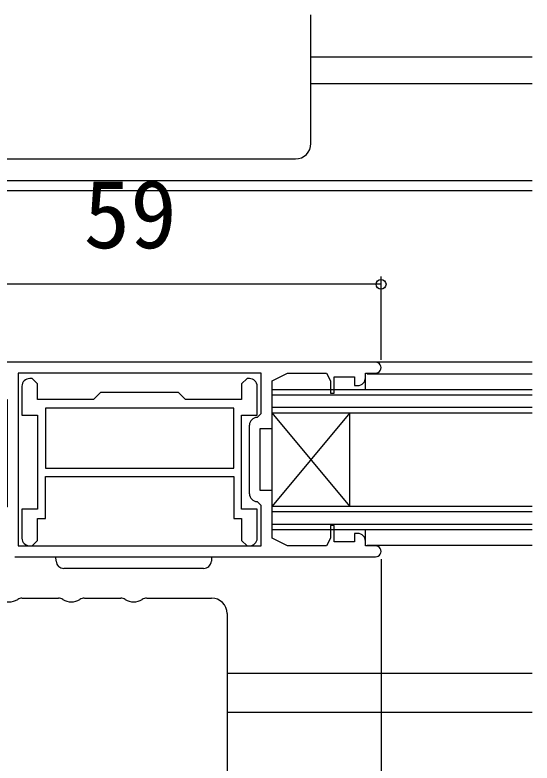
# Model space of a CAD drawing. Units: millimetres, scale not verified. Extents: x -525 to 525, y -780 to 776.
# Drawn here: x 16 to 82.4, y 166.6 to 262.7 of the extents above; entities that cross this region are included whole.
import ezdxf
from ezdxf.enums import TextEntityAlignment as Align

# ---------------------------------------------------------------- set-up
doc = ezdxf.new("R2010")
doc.units = ezdxf.units.MM
doc.header["$LTSCALE"] = 4
for name, color, linetype in [('0-2_YKK_11', 7, 'Continuous'), ('0-3_YKK_12', 2, 'Continuous'), ('0-4_YKK_13', 4, 'Continuous'), ('0-6_YKK_D', 6, 'Continuous')]:
    doc.layers.add(name, color=color, linetype=linetype)
doc.styles.add('ＭＳ ゴシック', font='')
doc.styles.get('ＭＳ ゴシック').set_extended_font_data('MS Gothic')

msp = doc.modelspace()

# ---------------------------------------------------------------- linework, layer by layer
at = {"layer": '0-2_YKK_11'}
for p, q in [((46.099, 201.2), (46.099, 210)), ((15.999, 193.1), (62.299, 193.1))]:
    msp.add_line(p, q, dxfattribs=at)
for points in [[(62.299, 218.1), (4.999, 218.1), (3.999, 217.1), (3.999, 214), (5.799, 212.2), (6.399, 212.2), (6.399, 213.3), (14.999, 213.3), (14.999, 199.5), (12.999, 198.5), (6.399, 198.5), (6.399, 199.6), (5.799, 199.6), (4.999, 198.8), (4.999, 198.1)], [(47.599, 216.7), (16.399, 216.7), (16.399, 194.5), (47.599, 194.5), (47.599, 199.7), (47.099, 200.2)], [(47.099, 211), (47.599, 211.5), (47.599, 216.7)], [(59.999, 196.1), (59.599, 196.1), (59.599, 195), (56.999, 195), (56.999, 197.1), (56.499, 197.1), (56.499, 195.5), (55.999, 194.5), (50.999, 194.5), (48.999, 195.5), (48.999, 201.6), (47.499, 201.6), (47.499, 209.6), (48.999, 209.6), (48.999, 215.7), (50.999, 216.7), (55.999, 216.7), (56.499, 215.7), (56.499, 214.1), (56.999, 214.1), (56.999, 216.2), (59.599, 216.2), (59.599, 215.1), (59.999, 215.1)], [(60.999, 216.1), (60.999, 216.7), (62.299, 216.7)], [(46.099, 216), (45.799, 216), (45.099, 215.3), (45.099, 213.3), (37.899, 213.3), (36.999, 214.2), (26.999, 214.2), (26.099, 213.3), (18.899, 213.3), (18.899, 215.3), (18.199, 216), (17.899, 216)], [(16.899, 215), (16.899, 211.3), (18.899, 211.3), (18.899, 199.2), (16.899, 199.2), (16.899, 195.5)], [(47.099, 195.5), (47.099, 199.2), (45.099, 199.2), (45.099, 211.3), (47.099, 211.3), (47.099, 215)], [(17.899, 194.5), (18.199, 194.5), (18.899, 195.2), (18.899, 198), (19.899, 198), (19.899, 203.4)], [(19.899, 203.4), (44.099, 203.4), (44.099, 198), (45.099, 198), (45.099, 195.2), (45.799, 194.5), (46.099, 194.5)], [(62.299, 194.5), (60.999, 194.5), (60.999, 195.1)]]:
    msp.add_lwpolyline(points, dxfattribs=at)
msp.add_lwpolyline([(44.099, 212.2), (19.899, 212.2), (19.899, 204.5), (44.099, 204.5)], close=True, dxfattribs=at)
for centre, radius, start, end in [((62.299, 217.4), 0.7, 269.99999, 90.00001), ((17.899, 215), 1, 90.00001, 179.99999), ((46.099, 215), 1, 0.00001, 89.99999), ((59.999, 216.1), 1, 270.00001, 359.99999), ((47.099, 210), 1, 90.00001, 179.99999), ((47.099, 201.2), 1, 180.00001, 269.99999), ((59.999, 195.1), 1, 0.00001, 89.99999), ((17.899, 195.5), 1, 180.00001, 269.99999), ((46.099, 195.5), 1, 270.00001, 359.99999), ((62.299, 193.8), 0.7, 269.99999, 90.00001)]:
    msp.add_arc(centre, radius, start, end, dxfattribs=at)
at = {"layer": '0-3_YKK_12'}
for p, q in [((54.001, 257.3), (82.383, 257.3)), ((54.001, 253.9), (82.383, 253.9)), ((82.383, 241.4), (-0.799, 241.4)), ((82.383, 240.1), (-0.799, 240.1)), ((82.383, 218.1), (3.001, 218.1)), ((61.199, 216.6), (82.383, 216.6)), ((60.999, 214.6), (60.999, 216.073)), ((48.999, 214.6), (82.383, 214.6)), ((48.999, 196.6), (48.999, 214.6)), ((48.999, 213.9), (82.383, 213.9)), ((48.999, 212.3), (82.383, 212.3)), ((48.999, 211.6), (82.383, 211.6)), ((58.999, 199.6), (48.999, 211.6)), ((58.999, 211.6), (48.999, 199.6)), ((58.999, 199.6), (58.999, 211.6)), ((48.999, 199.6), (82.383, 199.6)), ((48.999, 198.9), (82.383, 198.9)), ((48.999, 197.3), (82.383, 197.3)), ((48.999, 196.6), (82.383, 196.6)), ((60.999, 195), (60.999, 196.6)), ((61.199, 194.6), (82.383, 194.6)), ((82.383, 178.1), (43.241, 178.1)), ((82.383, 173.1), (43.241, 173.1))]:
    msp.add_line(p, q, dxfattribs=at)
at = {"layer": '0-4_YKK_13'}
for p, q in [((54.001, 246.2), (54.001, 262.7)), ((-7.999, 244.2), (52.001, 244.2)), ((40.251, 193.1), (41.249, 193.1)), ((41.249, 193.1), (41.215, 192.539)), ((40.217, 191.6), (22.282, 191.6)), ((16.912, 187.8), (21.57, 187.8)), ((24.912, 187.8), (29.57, 187.8)), ((32.912, 187.8), (41.241, 187.8)), ((43.241, 185.8), (43.241, 181.823)), ((43.241, 181.823), (43.241, 168.378)), ((43.241, 168.378), (43.241, 164.4))]:
    msp.add_line(p, q, dxfattribs=at)
msp.add_lwpolyline([(21.284, 192.539), (21.249, 193.1), (22.247, 193.1)], dxfattribs=at)
for centre, radius, start, end in [((52.001, 246.2), 2, 270.03489, 359.96511), ((22.282, 192.6), 1, 183.5, 270), ((40.217, 192.6), 1, 270, 356.5), ((15.241, 189.3), 2, 236.44269, 303.55731), ((16.899, 186.8), 1, 90, 123.55731), ((21.583, 186.8), 1, 56.44269, 90), ((23.241, 189.3), 2, 236.44269, 303.55731), ((24.899, 186.8), 1, 90, 123.55731), ((29.583, 186.8), 1, 56.44269, 90), ((31.241, 189.3), 2, 236.44269, 303.55731), ((32.899, 186.8), 1, 90, 123.55731), ((41.241, 185.8), 2, 0, 90)]:
    msp.add_arc(centre, radius, start, end, dxfattribs=at)
at = {"layer": '0-6_YKK_D'}
for p, q in [((62.999, 218.4), (62.999, 229.1)), ((62.999, 228.1), (3.999, 228.1)), ((62.999, 192.8), (62.999, 137.6))]:
    msp.add_line(p, q, dxfattribs=at)
msp.add_circle((62.999, 228.1), 0.637, dxfattribs=at)

# ---------------------------------------------------------------- texts
at = {"layer": '0-6_YKK_D', "style": 'ＭＳ ゴシック'}
msp.add_text('59', height=8.798, dxfattribs=at).set_placement((24.806, 230.1), align=Align.BOTTOM_LEFT)

doc.saveas('drawing.dxf')
